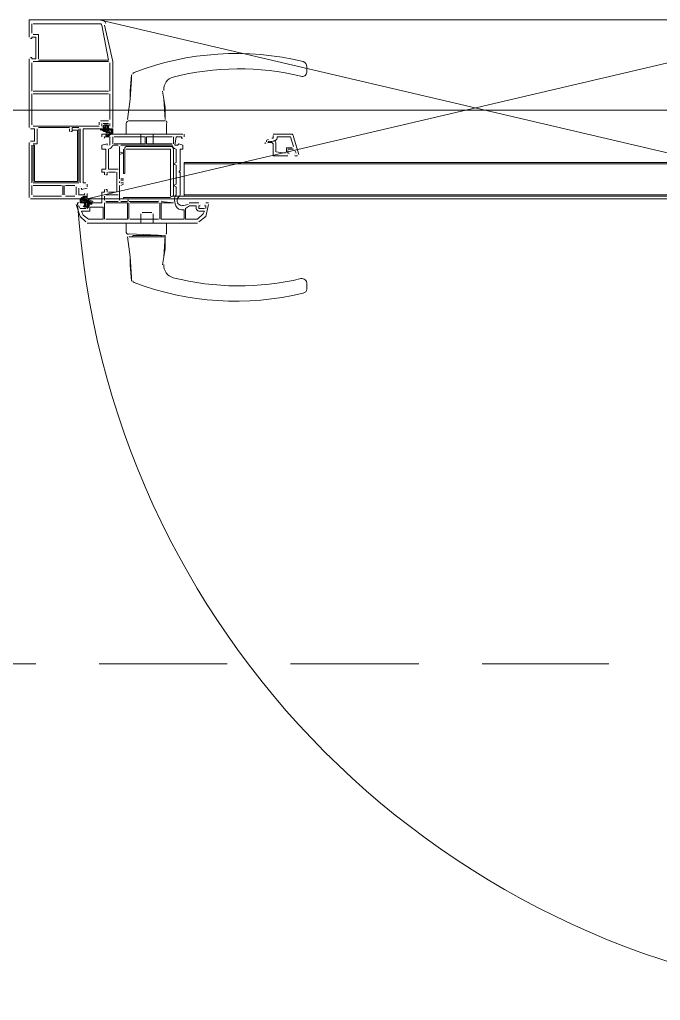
# Model space of a CAD drawing. Header units: millimetres. Extents: x 906 to 41302, y 848 to 28850.
# Drawn here: x 29893 to 30396, y 19962 to 20732 of the extents above; entities that cross this region are included whole.
import ezdxf

# ---------------------------------------------------------------- set-up
doc = ezdxf.new("R2010")
doc.units = ezdxf.units.MM
for name, color, linetype in [('PDF_X-단위세대$및$주동평면도$A-DOOR', 7, 'Continuous'), ('PDF_X-단위세대$및$주동평면도$A-FIN-INSL-HID', 7, 'Continuous'), ('PDF_X-단위세대$및$주동평면도$A-ST-AXIS-CEN', 7, 'Continuous')]:
    doc.layers.add(name, color=color, linetype=linetype)

msp = doc.modelspace()

# ---------------------------------------------------------------- linework, layer by layer
at = {"layer": 'PDF_X-단위세대$및$주동평면도$A-DOOR', "lineweight": 9}
for points in [[(29960.31, 20728.82, 0.364335), (29955.09, 20731.7), (29901.11, 20731.7), (29900.05, 20731.7), (29900.05, 20730.65), (29900.05, 20717.95)], [(29903.23, 20728.53), (29955.09, 20728.53, -0.332082), (29957.2, 20727.47), (29962.49, 20699.95), (29907.46, 20699.95)]]:
    msp.add_lwpolyline(points, format="xyb", dxfattribs=at)
for points in [[(29900.05, 20730.65), (29900.05, 20730.65)], [(29901.11, 20731.7), (29901.11, 20731.7)], [(29901.11, 20730.65), (29901.11, 20730.65)], [(29902.17, 20728.53), (29902.17, 20721.12)], [(29902.17, 20728.53), (29902.17, 20728.53)], [(29903.23, 20728.53), (29903.23, 20728.53)], [(29955.09, 20731.7), (29955.09, 20731.7)], [(29955.09, 20728.53), (29955.09, 20728.53)], [(29902.17, 20721.12), (29902.17, 20721.12)], [(29903.23, 20721.12), (29903.23, 20721.12)], [(29957.2, 20727.47), (29957.2, 20727.47)], [(29965.67, 20647.04), (29965.67, 20698.9), (29959.32, 20727.47)], [(29959.32, 20727.47), (29959.32, 20727.47)], [(29900.05, 20717.95), (29900.05, 20717.95)], [(29901.11, 20717.95), (29901.11, 20717.95)], [(29901.11, 20716.89), (29902.17, 20716.89), (29902.17, 20717.95), (29905.34, 20717.95), (29905.34, 20701.01), (29902.17, 20701.01), (29902.17, 20702.07), (29901.11, 20702.07)], [(29901.11, 20716.89), (29901.11, 20716.89)], [(29902.17, 20717.95), (29902.17, 20717.95)], [(29902.17, 20716.89), (29902.17, 20716.89)], [(29903.23, 20720.06), (29907.46, 20720.06), (29907.46, 20701.01)], [(29903.23, 20720.06), (29903.23, 20720.06)], [(29905.34, 20717.95), (29905.34, 20717.95)], [(29907.46, 20720.06), (29907.46, 20720.06)], [(29907.46, 20720.06), (29907.46, 20720.06)], [(29900.05, 20701.01), (29900.05, 20647.04)], [(29900.05, 20701.01), (29900.05, 20701.01)], [(29901.11, 20702.07), (29901.11, 20702.07)], [(29901.11, 20701.01), (29901.11, 20701.01)], [(29902.17, 20702.07), (29902.17, 20702.07)], [(29902.17, 20701.01), (29902.17, 20701.01)], [(29902.17, 20697.84), (29902.17, 20675.61)], [(29902.17, 20697.84), (29902.17, 20697.84)], [(29962.49, 20698.9), (29903.23, 20698.9)], [(29903.23, 20698.9), (29903.23, 20698.9)], [(29903.23, 20697.84), (29903.23, 20697.84)], [(29905.34, 20701.01), (29905.34, 20701.01)], [(29907.46, 20701.01), (29907.46, 20701.01)], [(29907.46, 20699.95), (29907.46, 20699.95)], [(29962.49, 20701.01), (29962.49, 20701.01)], [(29962.49, 20699.95), (29962.49, 20699.95)], [(29962.49, 20698.9), (29962.49, 20698.9)], [(29962.49, 20697.84), (29962.49, 20697.84)], [(29963.55, 20675.61), (29963.55, 20697.84)], [(29963.55, 20697.84), (29963.55, 20697.84)], [(29965.67, 20698.9), (29965.67, 20698.9)], [(29902.17, 20675.61), (29902.17, 20675.61)], [(29962.49, 20675.61), (29903.23, 20675.61)], [(29903.23, 20675.61), (29903.23, 20675.61)], [(29962.49, 20675.61), (29962.49, 20675.61)], [(29963.55, 20675.61), (29963.55, 20675.61)], [(29902.17, 20673.5), (29902.17, 20649.15)], [(29902.17, 20673.5), (29902.17, 20673.5)], [(29903.23, 20673.5), (29962.49, 20673.5)], [(29903.23, 20673.5), (29903.23, 20673.5)], [(29962.49, 20673.5), (29962.49, 20673.5)], [(29963.55, 20653.39), (29963.55, 20673.5)], [(29963.55, 20673.5), (29963.55, 20673.5)], [(29955.09, 20649.15), (29955.09, 20651.27)], [(29955.09, 20651.27), (29955.09, 20651.27)], [(29956.14, 20652.33), (29962.49, 20652.33)], [(29956.14, 20652.33), (29956.14, 20652.33)], [(29956.14, 20651.27), (29956.14, 20651.27)], [(29962.49, 20653.39), (29962.49, 20653.39)], [(29962.49, 20652.33), (29962.49, 20652.33)], [(29963.55, 20653.39), (29963.55, 20653.39)], [(29900.05, 20647.04), (29900.05, 20647.04)], [(29901.11, 20647.04), (29901.11, 20647.04)], [(29901.11, 20645.98), (29904.29, 20645.98), (29904.29, 20636.45), (29901.11, 20636.45)], [(29901.11, 20645.98), (29901.11, 20645.98)], [(29902.17, 20649.15), (29902.17, 20649.15)], [(29903.23, 20649.15), (29903.23, 20649.15)], [(29903.23, 20648.1), (29955.09, 20648.1)], [(29903.23, 20648.1), (29903.23, 20648.1)], [(29938.15, 20647.04), (29933.92, 20647.04), (29933.92, 20644.92), (29938.15, 20644.92), (29938.15, 20604.7), (29904.29, 20604.7), (29904.29, 20633.28), (29903.23, 20633.28), (29903.23, 20604.7)], [(29906.4, 20645.98), (29906.4, 20634.34), (29903.23, 20634.34)], [(29904.29, 20645.98), (29904.29, 20645.98)], [(29906.4, 20645.98), (29906.4, 20645.98)], [(29931.8, 20647.04), (29907.46, 20647.04)], [(29907.46, 20647.04), (29907.46, 20647.04)], [(29907.46, 20645.98), (29907.46, 20645.98)], [(29931.8, 20647.04), (29931.8, 20647.04)], [(29931.8, 20643.86), (29931.8, 20645.98)], [(29931.8, 20645.98), (29931.8, 20645.98)], [(29931.8, 20645.98), (29931.8, 20645.98)], [(29931.8, 20643.86), (29931.8, 20643.86)], [(29932.86, 20643.86), (29933.92, 20643.86), (29933.92, 20645.98)], [(29932.86, 20643.86), (29932.86, 20643.86)], [(29933.92, 20647.04), (29933.92, 20647.04)], [(29939.21, 20647.04), (29933.92, 20647.04)], [(29933.92, 20647.04), (29933.92, 20647.04)], [(29933.92, 20645.98), (29933.92, 20645.98)], [(29933.92, 20644.92), (29933.92, 20644.92)], [(29933.92, 20643.86), (29933.92, 20643.86)], [(29938.15, 20647.04), (29938.15, 20647.04)], [(29938.15, 20645.98), (29938.15, 20645.98)], [(29938.15, 20644.92), (29938.15, 20644.92)], [(29939.21, 20647.04), (29939.21, 20647.04)], [(29939.21, 20645.98), (29939.21, 20604.7)], [(29939.21, 20645.98), (29939.21, 20645.98)], [(29939.21, 20645.98), (29939.21, 20645.98)], [(29940.27, 20603.65), (29940.27, 20645.98)], [(29940.27, 20645.98), (29940.27, 20645.98)], [(29944.5, 20603.65), (29942.39, 20603.65), (29942.39, 20645.98), (29958.26, 20645.98)], [(29942.39, 20645.98), (29942.39, 20645.98)], [(29955.09, 20649.15), (29955.09, 20649.15)], [(29955.09, 20648.1), (29955.09, 20648.1)], [(29957.2, 20648.1), (29957.2, 20650.21)], [(29957.2, 20650.21), (29957.2, 20650.21)], [(29957.2, 20648.1), (29957.2, 20648.1)], [(29962.49, 20650.21), (29958.26, 20650.21)], [(29958.26, 20650.21), (29958.26, 20650.21)], [(29958.26, 20648.1), (29958.26, 20648.1)], [(29958.26, 20647.04), (29958.26, 20647.04)], [(29958.26, 20647.04), (29958.26, 20647.04)], [(29958.26, 20645.98), (29958.26, 20645.98)], [(29959.32, 20647.04), (29959.32, 20647.04)], [(29962.49, 20650.21), (29962.49, 20650.21)], [(29962.49, 20648.1), (29962.49, 20648.1)], [(29962.49, 20647.04), (29962.49, 20647.04)], [(29962.49, 20647.04), (29962.49, 20647.04)], [(29962.49, 20647.04), (29962.49, 20647.04)], [(29962.49, 20647.04), (29962.49, 20647.04)], [(29963.55, 20650.21), (29963.55, 20648.1)], [(29963.55, 20650.21), (29963.55, 20650.21)], [(29963.55, 20648.1), (29963.55, 20648.1)], [(29963.55, 20647.04), (29963.55, 20647.04)], [(29963.55, 20645.98), (29964.61, 20645.98)], [(29963.55, 20645.98), (29963.55, 20645.98)], [(29964.61, 20647.04), (29964.61, 20647.04)], [(29964.61, 20645.98), (29964.61, 20645.98)], [(29965.67, 20647.04), (29965.67, 20647.04)], [(29901.11, 20636.45), (29901.11, 20636.45)], [(29904.29, 20636.45), (29904.29, 20636.45)], [(29900.05, 20635.4), (29900.05, 20619.52), (29900.05, 20592)], [(29900.05, 20635.4), (29900.05, 20635.4)], [(29901.11, 20635.4), (29901.11, 20635.4)], [(29902.17, 20633.28), (29902.17, 20603.65)], [(29902.17, 20633.28), (29902.17, 20633.28)], [(29903.23, 20634.34), (29903.23, 20634.34)], [(29903.23, 20633.28), (29903.23, 20633.28)], [(29903.23, 20633.28), (29903.23, 20633.28)], [(29904.29, 20633.28), (29904.29, 20633.28)], [(29906.4, 20634.34), (29906.4, 20634.34)], [(29900.05, 20619.52), (29900.05, 20619.52)], [(29902.17, 20603.65), (29902.17, 20603.65)], [(29902.17, 20601.53), (29902.17, 20594.12)], [(29902.17, 20601.53), (29902.17, 20601.53)], [(29903.23, 20604.7), (29903.23, 20604.7)], [(29939.21, 20603.65), (29903.23, 20603.65)], [(29903.23, 20603.65), (29903.23, 20603.65)], [(29903.23, 20601.53), (29925.45, 20601.53)], [(29903.23, 20601.53), (29903.23, 20601.53)], [(29904.29, 20604.7), (29904.29, 20604.7)], [(29904.29, 20604.7), (29904.29, 20604.7)], [(29904.29, 20603.65), (29938.15, 20603.65)], [(29904.29, 20603.65), (29904.29, 20603.65)], [(29925.45, 20601.53), (29925.45, 20601.53)], [(29926.51, 20594.12), (29926.51, 20601.53)], [(29926.51, 20601.53), (29926.51, 20601.53)], [(29927.57, 20601.53), (29927.57, 20594.12)], [(29927.57, 20601.53), (29927.57, 20601.53)], [(29928.63, 20601.53), (29936.04, 20601.53)], [(29928.63, 20601.53), (29928.63, 20601.53)], [(29936.04, 20601.53), (29936.04, 20601.53)], [(29936.04, 20600.47), (29936.04, 20600.47)], [(29937.09, 20594.12), (29937.09, 20600.47)], [(29937.09, 20600.47), (29937.09, 20600.47)], [(29938.15, 20604.7), (29938.15, 20604.7)], [(29938.15, 20604.7), (29938.15, 20604.7)], [(29939.21, 20604.7), (29939.21, 20604.7)], [(29939.21, 20603.65), (29939.21, 20603.65)], [(29943.44, 20595.18), (29943.44, 20594.12), (29939.21, 20594.12), (29939.21, 20599.41)], [(29939.21, 20599.41), (29939.21, 20599.41)], [(29940.27, 20603.65), (29940.27, 20603.65)], [(29940.27, 20600.47), (29940.27, 20600.47)], [(29940.27, 20600.47), (29940.27, 20600.47)], [(29940.27, 20599.41), (29940.27, 20599.41)], [(29940.27, 20599.41), (29940.27, 20599.41)], [(29941.33, 20599.41), (29941.33, 20598.35), (29945.56, 20599.41)], [(29941.33, 20599.41), (29941.33, 20599.41)], [(29941.33, 20598.35), (29941.33, 20598.35)], [(29942.39, 20603.65), (29942.39, 20603.65)], [(29944.5, 20603.65), (29944.5, 20603.65)], [(29944.5, 20602.59), (29944.5, 20602.59)], [(29944.5, 20600.47), (29944.5, 20600.47)], [(29945.56, 20600.47), (29945.56, 20602.59)], [(29945.56, 20602.59), (29945.56, 20602.59)], [(29945.56, 20600.47), (29945.56, 20600.47)], [(29945.56, 20599.41), (29945.56, 20599.41)], [(29900.05, 20592), (29900.05, 20592)], [(29901.11, 20590.95), (29945.56, 20590.95), (29945.56, 20595.18)], [(29901.11, 20592), (29901.11, 20592)], [(29901.11, 20590.95), (29901.11, 20590.95)], [(29902.17, 20594.12), (29902.17, 20594.12)], [(29903.23, 20594.12), (29903.23, 20594.12)], [(29903.23, 20593.06), (29925.45, 20593.06)], [(29903.23, 20593.06), (29903.23, 20593.06)], [(29925.45, 20594.12), (29925.45, 20594.12)], [(29925.45, 20593.06), (29925.45, 20593.06)], [(29926.51, 20594.12), (29926.51, 20594.12)], [(29927.57, 20594.12), (29927.57, 20594.12)], [(29928.63, 20594.12), (29928.63, 20594.12)], [(29928.63, 20593.06), (29936.04, 20593.06)], [(29928.63, 20593.06), (29928.63, 20593.06)], [(29936.04, 20594.12), (29936.04, 20594.12)], [(29936.04, 20593.06), (29936.04, 20593.06)], [(29937.09, 20594.12), (29937.09, 20594.12)], [(29939.21, 20594.12), (29939.21, 20594.12)], [(29943.44, 20595.18), (29943.44, 20595.18)], [(29943.44, 20594.12), (29943.44, 20594.12)], [(29944.5, 20595.18), (29944.5, 20595.18)], [(29944.5, 20595.18), (29944.5, 20595.18)], [(29945.56, 20595.18), (29945.56, 20595.18)], [(29945.56, 20590.95), (29945.56, 20590.95)]]:
    msp.add_lwpolyline(points, dxfattribs=at)
at = {"layer": 'PDF_X-단위세대$및$주동평면도$A-DOOR', "lineweight": 5}
for points in [[(30545.64, 20731.7), (29955.09, 20731.7), (30555.16, 20590.95), (29945.56, 20590.95)], [(30006.94, 20653.39), (30005.89, 20669.26), (30004.83, 20675.61), (30006.94, 20662.91)], [(30003.77, 20652.33), (29981.54, 20652.33), (29978.37, 20652.33), (30006.94, 20652.33)], [(29962.49, 20643.86), (29961.44, 20642.8)], [(29963.55, 20643.86), (29962.49, 20642.8)], [(30478.96, 20619.52), (30021.76, 20619.52), (30021.76, 20618.46), (30478.96, 20618.46)], [(30021.76, 20618.46), (30478.96, 20618.46), (30478.96, 20594.12), (30021.76, 20594.12)], [(30478.96, 20618.46), (30021.76, 20618.46), (30021.76, 20594.12), (30478.96, 20594.12)], [(30478.96, 20594.12), (30021.76, 20594.12), (30021.76, 20593.06), (30478.96, 20593.06)], [(29946.62, 20575.07), (29942.39, 20578.25), (29941.33, 20581.42), (29947.68, 20581.42), (29947.68, 20584.6), (29958.26, 20584.6), (29958.26, 20575.07)], [(29943.44, 20585.65), (29945.56, 20584.6), (29947.68, 20585.65), (29946.62, 20585.65), (29945.56, 20584.6), (29944.5, 20584.6), (29944.5, 20585.65), (29944.5, 20586.71)], [(29945.56, 20585.65), (29946.62, 20586.71), (29944.5, 20588.83), (29945.56, 20587.77), (29947.68, 20588.83), (29945.56, 20586.71), (29946.62, 20584.6)], [(29981.54, 20562.37), (30003.77, 20562.37), (30003.77, 20561.31), (29981.54, 20561.31)]]:
    msp.add_lwpolyline(points, close=True, dxfattribs=at)
for points in [[(30005.93, 20676.23, -0.373567), (30013.16, 20686.67, -0.120468), (30113.48, 20687.36, 0.496768), (30118.07, 20690.43), (30118.07, 20694.66, 0.337816), (30115.23, 20698.79, 0.152184), (29982.49, 20690.38, 0.281934), (29981.55, 20689.01)], [(29976.25, 20641.75), (29976.25, 20650.21, -0.414215), (29978.9, 20652.33)], [(30008, 20641.75), (30008, 20650.21, 0.414215), (30007.47, 20652.33)], [(29964.61, 20641.75), (29964.61, 20643.86), (29965.67, 20642.8), (29964.61, 20643.86), (29964.61, 20644.92), (29965.67, 20645.98), (29965.67, 20642.8), (29961.44, 20639.63), (29965.67, 20644.92), (29964.61, 20645.98), (29965.67, 20645.98), (29964.61, 20644.92), (29965.67, 20644.92, -0.1084), (29961.44, 20645.98), (29961.44, 20648.1), (29961.44, 20649.15), (29960.38, 20649.15), (29959.32, 20649.15), (29960.38, 20648.1), (29959.32, 20649.15), (29958.26, 20648.1), (29958.26, 20647.04), (29961.44, 20644.92), (29960.38, 20645.98), (29959.32, 20647.04), (29958.26, 20645.98), (29957.2, 20645.98), (29956.14, 20645.98), (29956.14, 20644.92), (29957.2, 20645.98), (29960.38, 20643.86), (29961.44, 20642.8), (29958.26, 20645.98), (29957.2, 20644.92), (29960.38, 20647.04), (29958.26, 20645.98), (29960.38, 20644.92), (29962.49, 20645.98), (29961.44, 20643.86), (29964.61, 20641.75), (29962.49, 20643.86)], [(29963.17, 20642.76, 0.054726), (29960.38, 20642.8), (29961.44, 20643.86), (29960.38, 20643.86), (29959.32, 20643.86), (29960.38, 20644.92), (29962.49, 20647.04), (29962.49, 20648.1), (29961.44, 20649.15), (29959.32, 20649.15), (29958.26, 20648.1), (29958.26, 20647.04), (29960.38, 20648.1), (29960.38, 20645.98), (29962.49, 20644.92), (29963.55, 20645.98), (29963.55, 20644.92), (29964.61, 20645.98), (29962.49, 20645.98), (29961.44, 20647.04), (29962.49, 20648.1), (29962.49, 20647.04), (29958.26, 20643.86), (29959.79, 20644.95, 0.124773), (29963.55, 20644.92), (29961.44, 20648.1), (29962.49, 20649.15), (29961.44, 20648.1), (29962.49, 20647.04), (29960.38, 20649.15)], [(30024.94, 20586.71), (30021.25, 20585.88, -0.217668), (30018.6, 20586.01, -0.51519), (30017.24, 20592.39, 0.174775), (30018.59, 20594.12), (30018.59, 20612.11), (30017.53, 20612.11), (30018.59, 20613.17), (30018.59, 20630.1), (30020.7, 20630.1), (30020.7, 20633.28), (30017.53, 20634.34), (30016.47, 20633.28), (30014.35, 20633.28), (30015.41, 20639.63), (30019.64, 20639.63), (30019.64, 20638.57), (30020.7, 20638.57)], [(30101.14, 20626.93), (30093.73, 20627.99), (30093.73, 20634.34, 0.217441), (30092.81, 20636.87, -0.238117), (30088.44, 20636.45), (30087.38, 20635.4), (30090.55, 20635.4), (30091.61, 20634.34), (30091.61, 20624.81), (30103.25, 20624.81)], [(30091.61, 20641.75), (30106.43, 20641.75, -0.363981), (30107.49, 20639.63), (30111.72, 20625.87)], [(30107.49, 20632.22), (30105.37, 20639.63), (30094.79, 20639.63, -0.290021), (30093.27, 20636.71)], [(29969.9, 20633.28), (29965.67, 20633.28, -0.326664), (29962.49, 20630.1), (29962.49, 20614.23), (29969.9, 20614.23)], [(29974.14, 20630.1), (29974.14, 20611.05), (29975.19, 20611.05), (29975.19, 20630.1, -0.414215), (29976.25, 20632.22), (30011.18, 20632.22, -0.414215), (30013.29, 20630.1), (30013.29, 20593.06), (30021.76, 20593.06)], [(30013.29, 20593.59, -0.414215), (30011.18, 20593.06), (30011.18, 20630.1), (29976.25, 20630.1)], [(30003.77, 20588.83), (30013.29, 20587.77), (30003.77, 20587.77), (30003.77, 20575.07), (30021.76, 20575.07), (30021.76, 20582.48, -0.217519), (30017.7, 20583.03, -0.260906), (30014.39, 20588.71, -0.215587), (30015.41, 20594.12), (30015.41, 20600.47), (30013.29, 20601.53), (30015.41, 20602.59), (30015.41, 20617.4), (30013.29, 20618.46), (30015.41, 20619.52), (30015.41, 20630.1, -0.326664), (30012.24, 20633.28), (29992.13, 20633.28)], [(29944.5, 20588.83), (29943.44, 20590.95), (29942.39, 20589.89), (29943.44, 20590.95), (29941.33, 20589.89), (29940.27, 20590.95), (29940.27, 20589.89), (29941.33, 20588.83), (29940.27, 20587.77), (29941.33, 20588.83), (29940.27, 20588.83), (29944.5, 20593.06), (29943.44, 20592), (29942.39, 20592), (29942.39, 20590.95, -0.124773), (29946.62, 20589.89), (29948.74, 20586.71), (29949.79, 20587.77), (29947.68, 20588.83)], [(29945.56, 20586.71), (29946.62, 20584.6), (29945.56, 20583.54), (29945.56, 20585.65), (29945.56, 20586.71), (29948.74, 20588.83), (29947.68, 20587.77), (29944.5, 20589.89), (29945.56, 20589.89), (29945.56, 20588.83), (29943.44, 20586.71), (29944.5, 20585.65), (29942.39, 20588.83), (29941.33, 20587.77), (29940.27, 20588.83), (29942.39, 20587.77), (29941.96, 20589.41, -0.1084), (29945.56, 20589.89), (29947.68, 20587.77), (29946.62, 20585.65), (29947.68, 20585.65), (29945.56, 20584.6), (29944.5, 20584.6), (29943.44, 20585.65), (29943.44, 20587.77), (29940.27, 20587.77), (29940.27, 20590.95), (29943.44, 20593.06), (29940.27, 20589.89), (29941.33, 20592), (29942.39, 20589.89), (29940.27, 20590.95)], [(29941.33, 20592), (29943.44, 20589.89), (29944.5, 20590.95, -0.054726), (29942.39, 20593.06), (29943.44, 20592), (29941.33, 20592)], [(30563.1, 19961.52, -0.377888), (29938.15, 20587.77), (29939.21, 20587.77)], [(30003.77, 20561.31), (30006.94, 20561.31), (30006.94, 20551.79), (30004.83, 20539.09), (30005.89, 20545.44), (30006.94, 20562.37), (29978.9, 20563.43, -0.414215), (29976.25, 20564.49), (29976.25, 20571.9), (30008, 20571.9), (30008, 20564.49, -0.414215), (30007.47, 20563.43)], [(30005.93, 20539.53, 0.373567), (30013.16, 20529.09, 0.120468), (30113.48, 20528.4, -0.496768), (30118.07, 20524.27), (30118.07, 20520.04, -0.337816), (30115.23, 20516.97, -0.152184), (29982.49, 20525.38, -0.281934), (29981.55, 20526.75)]]:
    msp.add_lwpolyline(points, format="xyb", dxfattribs=at)
for points in [[(29979.43, 20669.26), (29979.43, 20675.61), (29980.49, 20688.31), (29980.49, 20685.14), (29979.43, 20669.26), (29977.31, 20653.39)], [(29977.31, 20653.39), (29977.31, 20653.39)], [(29978.37, 20653.39), (29978.37, 20653.39)], [(29978.37, 20653.39), (29978.37, 20653.39)], [(29981.54, 20652.33), (30003.77, 20652.33)], [(29956.14, 20645.98), (29956.14, 20645.98)], [(29957.2, 20647.04), (29957.2, 20647.04)], [(29957.2, 20645.98), (29957.2, 20645.98)], [(29958.26, 20648.1), (29958.26, 20648.1)], [(29958.26, 20648.1), (29958.26, 20648.1)], [(29958.26, 20648.1), (29958.26, 20648.1)], [(29960.38, 20647.04), (29958.26, 20648.1)], [(29958.26, 20647.04), (29958.26, 20647.04)], [(29958.26, 20645.98), (29958.26, 20645.98)], [(29959.32, 20649.15), (29959.32, 20649.15)], [(29959.32, 20647.04), (29959.32, 20647.04)], [(29959.32, 20644.92), (29959.32, 20644.92)], [(29960.38, 20649.15), (29960.38, 20649.15)], [(29960.38, 20649.15), (29960.38, 20649.15)], [(29960.38, 20648.1), (29960.38, 20648.1)], [(29960.38, 20645.98), (29960.38, 20645.98)], [(29960.38, 20645.98), (29960.38, 20645.98)], [(29960.38, 20643.86), (29960.38, 20643.86)], [(29961.44, 20649.15), (29961.44, 20649.15)], [(29961.44, 20648.1), (29961.44, 20648.1)], [(29961.44, 20647.04), (29961.44, 20647.04)], [(29962.49, 20644.92), (29961.44, 20647.04)], [(29961.44, 20645.98), (29961.44, 20645.98)], [(29961.44, 20640.69), (29962.49, 20640.69), (29965.67, 20643.86), (29963.55, 20641.75), (29962.49, 20641.75), (29963.55, 20640.69)], [(29962.49, 20648.1), (29962.49, 20648.1)], [(29962.49, 20648.1), (29962.49, 20648.1)], [(29962.49, 20647.04), (29962.49, 20647.04)], [(29962.49, 20645.98), (29962.49, 20645.98)], [(29963.55, 20645.98), (29965.67, 20643.86), (29964.61, 20644.92)], [(29963.55, 20644.92), (29963.55, 20644.92)], [(29963.55, 20643.86), (29963.55, 20643.86)], [(29963.55, 20643.86), (29963.55, 20643.86)], [(29964.61, 20645.98), (29964.61, 20645.98)], [(29964.61, 20644.92), (29964.61, 20644.92)], [(29964.61, 20643.86), (29964.61, 20643.86)], [(29965.67, 20645.98), (29965.67, 20645.98)], [(30020.7, 20641.75), (29957.2, 20641.75), (29957.2, 20639.63)], [(29957.2, 20641.75), (29957.2, 20641.75)], [(29957.2, 20639.63), (29957.2, 20639.63)], [(29958.26, 20639.63), (29958.26, 20639.63)], [(29958.26, 20638.57), (29958.26, 20638.57)], [(29958.26, 20638.57), (29958.26, 20638.57)], [(29959.32, 20638.57), (29959.32, 20639.63), (29963.55, 20639.63), (29963.55, 20633.28)], [(29959.32, 20639.63), (29959.32, 20639.63)], [(29959.32, 20638.57), (29959.32, 20638.57)], [(29962.49, 20640.69), (29962.49, 20641.75), (29961.44, 20641.75), (29960.38, 20640.69), (29961.44, 20640.69), (29960.38, 20641.75)], [(29960.38, 20640.69), (29960.38, 20640.69)], [(29961.44, 20639.63), (29960.38, 20640.69)], [(29961.44, 20641.75), (29961.44, 20641.75)], [(29961.44, 20640.69), (29961.44, 20640.69)], [(29961.44, 20639.63), (29961.44, 20639.63)], [(29962.49, 20641.75), (29962.49, 20641.75)], [(29963.55, 20639.63), (29963.55, 20639.63)], [(29965.67, 20642.8), (29965.67, 20642.8)], [(29965.67, 20642.8), (29965.67, 20642.8)], [(29965.67, 20639.63), (29965.67, 20634.34)], [(29965.67, 20639.63), (29965.67, 20639.63)], [(29966.73, 20634.34), (29991.07, 20634.34), (29991.07, 20639.63), (29966.73, 20639.63)], [(29966.73, 20639.63), (29966.73, 20639.63)], [(29987.89, 20634.34), (29987.89, 20641.75)], [(29991.07, 20639.63), (29991.07, 20639.63)], [(29991.07, 20639.63), (29991.07, 20639.63)], [(30012.24, 20634.34), (29992.13, 20634.34), (29992.13, 20639.63), (30012.24, 20639.63)], [(29992.13, 20639.63), (29992.13, 20639.63)], [(29997.42, 20641.75), (29997.42, 20634.34)], [(30012.24, 20639.63), (30012.24, 20639.63)], [(30013.29, 20634.34), (30013.29, 20639.63)], [(30013.29, 20639.63), (30013.29, 20639.63)], [(30014.35, 20639.63), (30014.35, 20639.63)], [(30015.41, 20639.63), (30015.41, 20639.63)], [(30018.59, 20639.63), (30018.59, 20639.63)], [(30019.64, 20639.63), (30019.64, 20639.63)], [(30019.64, 20638.57), (30019.64, 20638.57)], [(30020.7, 20641.75), (30020.7, 20641.75)], [(30020.7, 20639.63), (30020.7, 20639.63)], [(30020.7, 20638.57), (30020.7, 20638.57)], [(30021.76, 20641.75), (30021.76, 20639.63)], [(30021.76, 20641.75), (30021.76, 20641.75)], [(30021.76, 20639.63), (30021.76, 20639.63)], [(30091.61, 20640.69), (30091.61, 20638.57), (30090.55, 20638.57)], [(30091.61, 20640.69), (30091.61, 20640.69)], [(30091.61, 20640.69), (30091.61, 20640.69)], [(30091.61, 20638.57), (30091.61, 20638.57)], [(30094.79, 20638.57), (30094.79, 20638.57)], [(30105.37, 20638.57), (30105.37, 20638.57)], [(29961.44, 20633.28), (29961.44, 20634.34), (29957.2, 20633.28), (29957.2, 20630.1), (29960.38, 20630.1), (29960.38, 20614.23), (29957.2, 20614.23), (29957.2, 20612.11), (29959.32, 20612.11), (29959.32, 20610)], [(29957.2, 20633.28), (29957.2, 20633.28)], [(29957.2, 20630.1), (29957.2, 20630.1)], [(29960.38, 20630.1), (29960.38, 20630.1)], [(29961.44, 20634.34), (29961.44, 20634.34)], [(29961.44, 20633.28), (29961.44, 20633.28)], [(29962.49, 20633.28), (29962.49, 20633.28)], [(29962.49, 20633.28), (29962.49, 20633.28)], [(29962.49, 20630.1), (29962.49, 20630.1)], [(29963.55, 20633.28), (29963.55, 20633.28)], [(29965.67, 20634.34), (29965.67, 20634.34)], [(29965.67, 20633.28), (29965.67, 20633.28)], [(29966.73, 20634.34), (29966.73, 20634.34)], [(29969.9, 20633.28), (29969.9, 20633.28)], [(29969.9, 20632.22), (29969.9, 20632.22)], [(29970.96, 20615.29), (29970.96, 20632.22), (29970.96, 20627.99), (29974.14, 20626.93), (29970.96, 20625.87), (29970.96, 20606.82)], [(29970.96, 20632.22), (29970.96, 20632.22)], [(29970.96, 20632.22), (29970.96, 20632.22)], [(29970.96, 20627.99), (29970.96, 20627.99)], [(29991.07, 20633.28), (29972.02, 20633.28)], [(29972.02, 20633.28), (29972.02, 20633.28)], [(29972.02, 20632.22), (29972.02, 20632.22)], [(29974.14, 20630.1), (29974.14, 20630.1)], [(29975.19, 20630.1), (29975.19, 20630.1)], [(29976.25, 20632.22), (29976.25, 20632.22)], [(29976.25, 20630.1), (29976.25, 20630.1)], [(29988.95, 20634.34), (29988.95, 20634.34)], [(29988.95, 20633.28), (29990.01, 20633.28), (29995.3, 20633.28), (29996.36, 20633.28)], [(29991.07, 20634.34), (29991.07, 20634.34)], [(29991.07, 20633.28), (29991.07, 20633.28)], [(29991.07, 20632.22), (29992.13, 20632.22)], [(29991.07, 20632.22), (29991.07, 20632.22)], [(29992.13, 20634.34), (29992.13, 20634.34)], [(29992.13, 20633.28), (29992.13, 20633.28)], [(29992.13, 20632.22), (29992.13, 20632.22)], [(29996.36, 20634.34), (29996.36, 20634.34)], [(30011.18, 20632.22), (30011.18, 20632.22)], [(30011.18, 20630.1), (30011.18, 20630.1)], [(30012.24, 20634.34), (30012.24, 20634.34)], [(30012.24, 20633.28), (30012.24, 20633.28)], [(30013.29, 20634.34), (30013.29, 20634.34)], [(30013.29, 20630.1), (30013.29, 20630.1)], [(30014.35, 20633.28), (30014.35, 20633.28)], [(30015.41, 20633.28), (30015.41, 20633.28)], [(30015.41, 20630.1), (30015.41, 20630.1)], [(30016.47, 20633.28), (30016.47, 20633.28)], [(30017.53, 20634.34), (30017.53, 20634.34)], [(30017.53, 20633.28), (30017.53, 20633.28)], [(30018.59, 20630.1), (30018.59, 20630.1)], [(30020.7, 20633.28), (30020.7, 20633.28)], [(30020.7, 20630.1), (30020.7, 20630.1)], [(30085.26, 20635.4), (30085.26, 20634.34)], [(30086.32, 20634.34), (30086.32, 20634.34)], [(30087.38, 20634.34), (30087.38, 20634.34)], [(30087.38, 20634.34), (30087.38, 20634.34)], [(30101.14, 20627.99), (30101.14, 20627.99)], [(30106.43, 20631.16), (30102.19, 20631.16), (30102.19, 20627.99)], [(30102.19, 20631.16), (30102.19, 20631.16)], [(30103.25, 20630.1), (30107.49, 20630.1)], [(30104.31, 20626.93), (30103.25, 20626.93), (30103.25, 20629.05)], [(30103.25, 20629.05), (30103.25, 20629.05)], [(30106.43, 20632.22), (30106.43, 20632.22)], [(30107.49, 20629.05), (30107.49, 20629.05)], [(30109.6, 20626.93), (30108.54, 20629.05)], [(29970.96, 20625.87), (29970.96, 20625.87)], [(29974.14, 20626.93), (29974.14, 20626.93)], [(30103.25, 20626.93), (30103.25, 20626.93)], [(30103.25, 20625.87), (30103.25, 20625.87)], [(30104.31, 20625.87), (30104.31, 20625.87)], [(30108.54, 20626.93), (30108.54, 20626.93)], [(30108.54, 20626.93), (30108.54, 20626.93)], [(30108.54, 20625.87), (30108.54, 20625.87)], [(30108.54, 20625.87), (30108.54, 20625.87)], [(30108.54, 20624.81), (30110.66, 20624.81)], [(30110.66, 20625.87), (30110.66, 20625.87)], [(29957.2, 20614.23), (29957.2, 20614.23)], [(29960.38, 20614.23), (29960.38, 20614.23)], [(29962.49, 20614.23), (29962.49, 20614.23)], [(29969.9, 20615.29), (29969.9, 20615.29)], [(29969.9, 20614.23), (29969.9, 20614.23)], [(29970.96, 20615.29), (29970.96, 20615.29)], [(30013.29, 20618.46), (30013.29, 20618.46)], [(30015.41, 20619.52), (30015.41, 20619.52)], [(30015.41, 20617.4), (30015.41, 20617.4)], [(30018.59, 20613.17), (30018.59, 20613.17)], [(29957.2, 20612.11), (29957.2, 20612.11)], [(29959.32, 20612.11), (29959.32, 20612.11)], [(29959.32, 20610), (29959.32, 20610)], [(29960.38, 20610), (29961.44, 20610), (29961.44, 20612.11)], [(29960.38, 20610), (29960.38, 20610)], [(29961.44, 20612.11), (29961.44, 20612.11)], [(29961.44, 20610), (29961.44, 20610)], [(29962.49, 20612.11), (29967.79, 20612.11)], [(29962.49, 20612.11), (29962.49, 20612.11)], [(29967.79, 20612.11), (29967.79, 20612.11)], [(29968.84, 20596.24), (29968.84, 20612.11)], [(29968.84, 20612.11), (29968.84, 20612.11)], [(29970.96, 20606.82), (29970.96, 20606.82)], [(29972.02, 20606.82), (29974.14, 20606.82)], [(29972.02, 20606.82), (29972.02, 20606.82)], [(29972.02, 20605.76), (29974.14, 20605.76)], [(29972.02, 20605.76), (29972.02, 20605.76)], [(29974.14, 20606.82), (29974.14, 20606.82)], [(29974.14, 20605.76), (29974.14, 20605.76)], [(29975.19, 20611.05), (29975.19, 20611.05)], [(30017.53, 20612.11), (30017.53, 20612.11)], [(30018.59, 20612.11), (30018.59, 20612.11)], [(29959.32, 20598.35), (29959.32, 20596.24), (29957.2, 20596.24), (29957.2, 20587.77), (29944.5, 20587.77), (29943.44, 20588.83), (29942.39, 20587.77), (29944.5, 20588.83), (29943.44, 20587.77)], [(29959.32, 20598.35), (29959.32, 20598.35)], [(29961.44, 20596.24), (29961.44, 20598.35), (29960.38, 20598.35)], [(29960.38, 20598.35), (29960.38, 20598.35)], [(29961.44, 20598.35), (29961.44, 20598.35)], [(29970.96, 20604.7), (29970.96, 20603.65)], [(29970.96, 20604.7), (29970.96, 20604.7)], [(29970.96, 20603.65), (29970.96, 20603.65)], [(29970.96, 20601.53), (29970.96, 20589.89), (29970.96, 20593.06)], [(29970.96, 20601.53), (29970.96, 20601.53)], [(29972.02, 20604.7), (29972.02, 20604.7)], [(29972.02, 20603.65), (29974.14, 20603.65)], [(29972.02, 20603.65), (29972.02, 20603.65)], [(29974.14, 20602.59), (29972.02, 20601.53)], [(29972.02, 20601.53), (29972.02, 20601.53)], [(29974.14, 20603.65), (29974.14, 20603.65)], [(29974.14, 20602.59), (29974.14, 20602.59)], [(30013.29, 20601.53), (30013.29, 20601.53)], [(30015.41, 20602.59), (30015.41, 20602.59)], [(30015.41, 20600.47), (30015.41, 20600.47)], [(29940.27, 20590.95), (29940.27, 20590.95)], [(29941.33, 20589.89), (29941.33, 20589.89)], [(29941.33, 20589.89), (29941.33, 20589.89)], [(29942.39, 20592), (29942.39, 20592)], [(29942.39, 20590.95), (29942.39, 20590.95)], [(29942.39, 20589.89), (29942.39, 20589.89)], [(29943.44, 20593.06), (29943.44, 20593.06)], [(29944.5, 20592), (29943.44, 20593.06), (29944.5, 20592), (29945.56, 20593.06), (29944.5, 20593.06)], [(29943.44, 20592), (29943.44, 20592)], [(29943.44, 20590.95), (29943.44, 20590.95)], [(29947.68, 20586.71), (29945.56, 20588.83), (29946.62, 20589.89), (29943.44, 20586.71)], [(29944.5, 20593.06), (29944.5, 20593.06)], [(29944.5, 20592), (29944.5, 20592)], [(29944.5, 20592), (29944.5, 20592)], [(29944.5, 20589.89), (29944.5, 20589.89)], [(29945.56, 20593.06), (29945.56, 20593.06)], [(29945.56, 20589.89), (29945.56, 20589.89)], [(29957.2, 20596.24), (29957.2, 20596.24)], [(29959.32, 20596.24), (29959.32, 20596.24)], [(29959.32, 20593.06), (29959.32, 20589.89)], [(29959.32, 20593.06), (29959.32, 20593.06)], [(29959.32, 20589.89), (29959.32, 20589.89)], [(29969.9, 20594.12), (29960.38, 20594.12)], [(29960.38, 20594.12), (29960.38, 20594.12)], [(29960.38, 20593.06), (29960.38, 20593.06)], [(29960.38, 20589.89), (29960.38, 20589.89)], [(29961.44, 20596.24), (29961.44, 20596.24)], [(29967.79, 20596.24), (29962.49, 20596.24)], [(29962.49, 20596.24), (29962.49, 20596.24)], [(29967.79, 20596.24), (29967.79, 20596.24)], [(29968.84, 20596.24), (29968.84, 20596.24)], [(29969.9, 20594.12), (29969.9, 20594.12)], [(29969.9, 20593.06), (29969.9, 20593.06)], [(29969.9, 20589.89), (29969.9, 20589.89)], [(29970.96, 20593.06), (29970.96, 20593.06)], [(29970.96, 20589.89), (29970.96, 20589.89)], [(29970.96, 20589.89), (29970.96, 20589.89)], [(29972.02, 20589.89), (29972.02, 20589.89)], [(30011.18, 20592), (29974.14, 20592), (29974.14, 20590.95), (30011.18, 20590.95)], [(29974.14, 20592), (29974.14, 20592)], [(29974.14, 20590.95), (29974.14, 20590.95)], [(29978.37, 20589.89), (29977.31, 20589.89)], [(29977.31, 20589.89), (29977.31, 20589.89)], [(29978.37, 20589.89), (29978.37, 20589.89)], [(30001.65, 20589.89), (30001.65, 20589.89)], [(30002.71, 20589.89), (30002.71, 20589.89)], [(30002.71, 20589.89), (30002.71, 20589.89)], [(30003.77, 20589.89), (30003.77, 20589.89)], [(30003.77, 20589.89), (30003.77, 20589.89)], [(30011.18, 20593.06), (30011.18, 20593.06)], [(30011.18, 20592), (30011.18, 20592)], [(30011.18, 20590.95), (30011.18, 20590.95)], [(30013.29, 20593.06), (30013.29, 20593.06)], [(30015.41, 20594.12), (30015.41, 20594.12)], [(30016.47, 20592), (30016.47, 20592)], [(30018.59, 20594.12), (30018.59, 20594.12)], [(29944.5, 20572.95), (29940.27, 20577.19), (29937.09, 20586.71)], [(29937.09, 20586.71), (29937.09, 20586.71)], [(29938.15, 20587.77), (29938.15, 20587.77)], [(29938.15, 20586.71), (29938.15, 20586.71)], [(29939.21, 20587.77), (29939.21, 20587.77)], [(29939.21, 20586.71), (29939.21, 20586.71)], [(29944.5, 20583.54), (29940.27, 20583.54), (29939.21, 20585.65)], [(29939.21, 20585.65), (29939.21, 20585.65)], [(29940.27, 20587.77), (29940.27, 20587.77)], [(29940.27, 20587.77), (29940.27, 20587.77)], [(29940.27, 20586.71), (29940.27, 20586.71)], [(29940.27, 20586.71), (29940.27, 20586.71)], [(29940.27, 20585.65), (29940.27, 20585.65)], [(29940.27, 20585.65), (29940.27, 20585.65)], [(29940.27, 20583.54), (29940.27, 20583.54)], [(29941.33, 20588.83), (29941.33, 20588.83)], [(29941.33, 20588.83), (29941.33, 20588.83)], [(29944.5, 20586.71), (29942.39, 20588.83)], [(29942.39, 20585.65), (29943.44, 20584.6), (29944.5, 20585.65)], [(29943.44, 20587.77), (29943.44, 20587.77)], [(29943.44, 20586.71), (29943.44, 20586.71)], [(29943.44, 20586.71), (29943.44, 20586.71)], [(29943.44, 20585.65), (29943.44, 20585.65)], [(29943.44, 20585.65), (29943.44, 20585.65)], [(29944.5, 20587.77), (29944.5, 20587.77)], [(29944.5, 20586.71), (29944.5, 20586.71)], [(29944.5, 20586.71), (29944.5, 20586.71)], [(29944.5, 20585.65), (29944.5, 20585.65)], [(29944.5, 20585.65), (29944.5, 20585.65)], [(29944.5, 20585.65), (29944.5, 20585.65)], [(29944.5, 20584.6), (29944.5, 20584.6)], [(29944.5, 20583.54), (29944.5, 20583.54)], [(29945.56, 20588.83), (29945.56, 20588.83)], [(29945.56, 20587.77), (29945.56, 20587.77)], [(29945.56, 20586.71), (29945.56, 20586.71)], [(29945.56, 20586.71), (29945.56, 20586.71)], [(29945.56, 20585.65), (29945.56, 20585.65)], [(29945.56, 20585.65), (29945.56, 20585.65)], [(29945.56, 20584.6), (29945.56, 20584.6)], [(29945.56, 20584.6), (29945.56, 20584.6)], [(29945.56, 20584.6), (29945.56, 20584.6)], [(29945.56, 20583.54), (29945.56, 20583.54)], [(29946.62, 20585.65), (29946.62, 20585.65)], [(29947.68, 20587.77), (29947.68, 20587.77)], [(29947.68, 20587.77), (29947.68, 20587.77)], [(29947.68, 20586.71), (29947.68, 20586.71)], [(29947.68, 20586.71), (29947.68, 20586.71)], [(29947.68, 20585.65), (29947.68, 20585.65)], [(29947.68, 20585.65), (29947.68, 20585.65)], [(29947.68, 20584.6), (29947.68, 20584.6)], [(29948.74, 20587.77), (29948.74, 20587.77)], [(29948.74, 20587.77), (29948.74, 20587.77)], [(29948.74, 20587.77), (29948.74, 20587.77)], [(29949.79, 20587.77), (29949.79, 20587.77)], [(29957.2, 20587.77), (29957.2, 20587.77)], [(29958.26, 20584.6), (29958.26, 20584.6)], [(29959.32, 20587.77), (29959.32, 20575.07)], [(29959.32, 20587.77), (29959.32, 20587.77)], [(29960.38, 20588.83), (29969.9, 20588.83)], [(29960.38, 20588.83), (29960.38, 20588.83)], [(29960.38, 20587.77), (29977.31, 20587.77), (29977.31, 20575.07), (29960.38, 20575.07)], [(29960.38, 20587.77), (29960.38, 20587.77)], [(29969.9, 20588.83), (29969.9, 20588.83)], [(29972.02, 20588.83), (29977.31, 20588.83)], [(29972.02, 20588.83), (29972.02, 20588.83)], [(29977.31, 20588.83), (29977.31, 20588.83)], [(29977.31, 20587.77), (29977.31, 20587.77)], [(29978.37, 20588.83), (30001.65, 20588.83)], [(29978.37, 20588.83), (29978.37, 20588.83)], [(29978.37, 20587.77), (29978.37, 20575.07)], [(29978.37, 20587.77), (29978.37, 20587.77)], [(29979.43, 20587.77), (30001.65, 20587.77)], [(29979.43, 20587.77), (29979.43, 20587.77)], [(30001.65, 20588.83), (30001.65, 20588.83)], [(30001.65, 20587.77), (30001.65, 20587.77)], [(30002.71, 20575.07), (30002.71, 20587.77)], [(30002.71, 20587.77), (30002.71, 20587.77)], [(30003.77, 20588.83), (30003.77, 20588.83)], [(30003.77, 20587.77), (30003.77, 20587.77)], [(30013.29, 20588.83), (30013.29, 20588.83)], [(30013.29, 20587.77), (30013.29, 20587.77)], [(30016.47, 20583.54), (30016.47, 20583.54)], [(30017.53, 20585.65), (30017.53, 20585.65)], [(30020.7, 20584.6), (30020.7, 20584.6)], [(30021.76, 20582.48), (30021.76, 20582.48)], [(30022.82, 20583.54), (30022.82, 20583.54)], [(30024.94, 20586.71), (30024.94, 20586.71)], [(30025.99, 20587.77), (30033.4, 20587.77)], [(30025.99, 20587.77), (30025.99, 20587.77)], [(30025.99, 20585.65), (30025.99, 20585.65)], [(30031.29, 20585.65), (30031.29, 20585.65)], [(30031.29, 20583.54), (30031.29, 20583.54)], [(30033.4, 20587.77), (30033.4, 20587.77)], [(30040.81, 20586.71), (30038.69, 20577.19), (30033.4, 20572.95)], [(30033.4, 20586.71), (30033.4, 20586.71)], [(30037.64, 20583.54), (30033.4, 20583.54), (30033.4, 20585.65), (30034.46, 20585.65)], [(30033.4, 20585.65), (30033.4, 20585.65)], [(30033.4, 20583.54), (30033.4, 20583.54)], [(30034.46, 20586.71), (30034.46, 20586.71)], [(30034.46, 20586.71), (30034.46, 20586.71)], [(30034.46, 20585.65), (30034.46, 20585.65)], [(30037.64, 20586.71), (30037.64, 20586.71)], [(30037.64, 20586.71), (30037.64, 20586.71)], [(30037.64, 20585.65), (30038.69, 20585.65), (30038.69, 20583.54)], [(30037.64, 20585.65), (30037.64, 20585.65)], [(30037.64, 20583.54), (30037.64, 20583.54)], [(30038.69, 20587.77), (30040.81, 20587.77)], [(30038.69, 20587.77), (30038.69, 20587.77)], [(30038.69, 20586.71), (30038.69, 20586.71)], [(30038.69, 20585.65), (30038.69, 20585.65)], [(30038.69, 20583.54), (30038.69, 20583.54)], [(30040.81, 20587.77), (30040.81, 20587.77)], [(30040.81, 20586.71), (30040.81, 20586.71)], [(29940.27, 20577.19), (29940.27, 20577.19)], [(29941.33, 20581.42), (29941.33, 20581.42)], [(29942.39, 20578.25), (29942.39, 20578.25)], [(29946.62, 20575.07), (29946.62, 20575.07)], [(29947.68, 20581.42), (29947.68, 20581.42)], [(29958.26, 20575.07), (29958.26, 20575.07)], [(29959.32, 20575.07), (29959.32, 20575.07)], [(29960.38, 20575.07), (29960.38, 20575.07)], [(29977.31, 20575.07), (29977.31, 20575.07)], [(29978.37, 20575.07), (29978.37, 20575.07)], [(29979.43, 20575.07), (29979.43, 20575.07)], [(30001.65, 20575.07), (29979.43, 20575.07)], [(29979.43, 20575.07), (29979.43, 20575.07)], [(29987.89, 20579.3), (29987.89, 20571.9)], [(29988.95, 20580.36), (29990.01, 20580.36), (29995.3, 20580.36), (29996.36, 20580.36)], [(29988.95, 20579.3), (29988.95, 20579.3)], [(29996.36, 20579.3), (29996.36, 20579.3)], [(29997.42, 20571.9), (29997.42, 20579.3)], [(30001.65, 20575.07), (30001.65, 20575.07)], [(30002.71, 20575.07), (30002.71, 20575.07)], [(30003.77, 20575.07), (30003.77, 20575.07)], [(30020.7, 20575.07), (30020.7, 20575.07)], [(30021.76, 20575.07), (30021.76, 20575.07)], [(30022.82, 20575.07), (30022.82, 20575.07)], [(30032.34, 20575.07), (30032.34, 20575.07)], [(30033.4, 20581.42), (30033.4, 20581.42)], [(30036.58, 20579.3), (30036.58, 20579.3)], [(30037.64, 20581.42), (30037.64, 20581.42)], [(30037.64, 20577.19), (30037.64, 20577.19)], [(30038.69, 20577.19), (30038.69, 20577.19)], [(29944.5, 20572.95), (29944.5, 20572.95)], [(29945.56, 20572.95), (29945.56, 20572.95)], [(30032.34, 20571.9), (29945.56, 20571.9)], [(29945.56, 20571.9), (29945.56, 20571.9)], [(30032.34, 20572.95), (30032.34, 20572.95)], [(30032.34, 20571.9), (30032.34, 20571.9)], [(30033.4, 20572.95), (30033.4, 20572.95)], [(29979.43, 20545.44), (29979.43, 20539.09), (29980.49, 20526.39), (29980.49, 20529.56), (29979.43, 20545.44), (29977.31, 20561.31)], [(29977.31, 20561.31), (29977.31, 20561.31)], [(29978.37, 20561.31), (29981.54, 20561.31)], [(29978.37, 20561.31), (29978.37, 20561.31)]]:
    msp.add_lwpolyline(points, dxfattribs=at)
for points in [[(29959.32, 20643.86), (29956.14, 20645.98, 0.111699)], [(30031.29, 20583.54), (30031.29, 20585.65), (30025.99, 20585.65), (30022.82, 20583.54), (30022.82, 20575.07), (30032.34, 20575.07), (30036.58, 20579.3), (30037.64, 20581.42), (30033.4, 20581.42, -0.414215)]]:
    msp.add_lwpolyline(points, format="xyb", close=True, dxfattribs=at)
for centre, radius, start, end in [((30087.91, 20635.93), 1.59, 89.99986, 180.00014), ((29943.97, 20580.89), 10.05, 50.35026, 75.84404), ((30026.52, 20583.01), 4.76, 89.99922, 100.60795)]:
    msp.add_arc(centre, radius, start, end, dxfattribs=at)
at = {"layer": 'PDF_X-단위세대$및$주동평면도$A-FIN-INSL-HID', "lineweight": 5}
for points in [[(29905.34, 20225.82), (29805.86, 20225.82)], [(30055.63, 20225.82), (29955.09, 20225.82)], [(30205.91, 20225.82), (30105.37, 20225.82)], [(30355.14, 20225.82), (30255.65, 20225.82)]]:
    msp.add_lwpolyline(points, dxfattribs=at)
at = {"layer": 'PDF_X-단위세대$및$주동평면도$A-ST-AXIS-CEN', "lineweight": 5}
msp.add_lwpolyline([(30925.58, 20660.8), (29160.28, 20660.8)], dxfattribs=at)

doc.saveas('drawing.dxf')
